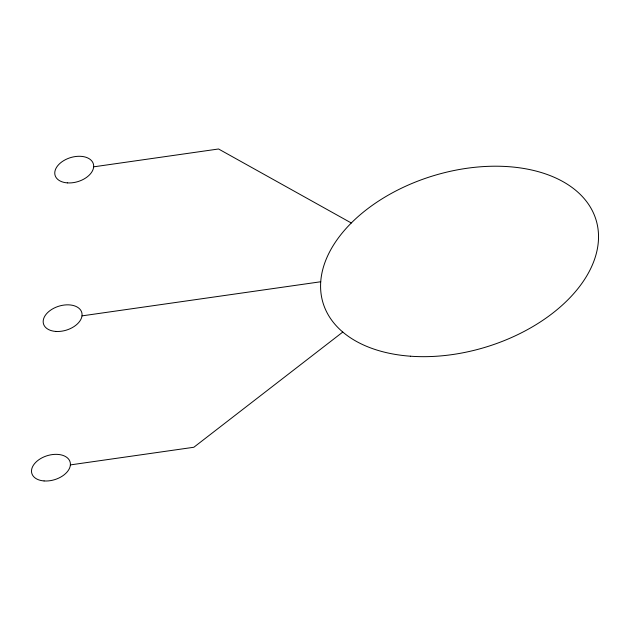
<?xml version="1.0" encoding="UTF-8"?>
<svg xmlns="http://www.w3.org/2000/svg" width="630" height="630" viewBox="0 0 630 630"><rect width="100%" height="100%" fill="white"/><g stroke="black" fill="none" stroke-linecap="round" stroke-linejoin="round"><path stroke-width="0.94" d="M342.783 332.057L193.843 447.261L70.371 464.901M93.634 166.84L218.555 148.987L351.296 222.989M82.002 315.874L320.725 281.76M410.366 356.202A142.671 89.594 -16.9 0 0 596.712 222.272A142.671 89.594 -16.9 0 0 371.574 205.86A142.671 89.594 -16.9 0 0 410.366 356.202M55.739 331.427A19.971 12.545 -16.9 0 0 81.821 312.677A19.971 12.545 -16.9 0 0 50.306 310.377A19.971 12.545 -16.9 0 0 55.739 331.427M67.331 182.881A19.971 12.545 -16.9 0 0 93.421 164.131A19.971 12.545 -16.9 0 0 61.897 161.831A19.971 12.545 -16.9 0 0 67.331 182.881M44.069 480.942A19.971 12.545 -16.9 0 0 70.158 462.192A19.971 12.545 -16.9 0 0 38.635 459.892A19.971 12.545 -16.9 0 0 44.069 480.942"/></g></svg>
